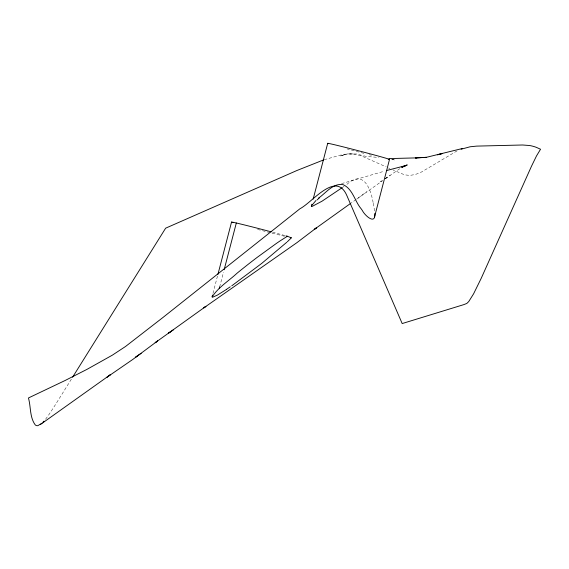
<?xml version="1.0" encoding="UTF-8"?>
<svg xmlns="http://www.w3.org/2000/svg" width="569" height="569" viewBox="0 0 569 569"><rect width="100%" height="100%" fill="white"/><g stroke="black" fill="none" stroke-linecap="round" stroke-linejoin="round"><path stroke-width="0.43" stroke-dasharray="2.85 2.13" d="M212.991 293.334L217.458 276.157M219.655 286.982L223.503 272.217M71.345 379.196L57.889 400.747A471.893 119.732 -75.7 0 1 48.358 415.434L45.051 419.929M356.756 199.065L382.325 180.878M358.143 198.069L366.728 191.71M385.185 178.801L401.956 167.201M356.066 199.563L351.237 202.984M346.934 184.363C363.499 169.135 370.81 188.936 373.186 202.927M342.901 187.165L344.053 186.369M382.51 180.394L380.455 181.71L382.546 180.366M385.249 178.638L386.621 177.756M385.334 178.574L390.213 175.437M457.071 150.877L421.544 171.994L415.455 174.477L409.78 175.423L404.502 174.818L393.079 169.975M324.181 159.718L341.777 154.768L347.431 153.922L352.865 153.929L360.597 155.55L386.18 166.881M341.507 183.638L384.523 171.134M352.865 153.929L348.441 154L356.365 153.964L366.08 156.418L379.004 157.478M391.764 159.391L395.213 160.081L391.899 159.363M388.613 167.976L389.829 168.524M373.257 203.233L374.637 211.184M284.464 236.242A31.942 0.555 14.6 0 1 256.719 229.179M272.551 232.188A31.942 0.555 14.6 0 1 284.984 235.58M371.436 155.237A31.942 0.555 14.6 0 1 369.231 154.683M363.833 153.303A31.942 0.555 14.6 0 1 347.118 148.922M344.273 154.796L339.978 156.105L347.431 153.922L344.273 154.796"/><path stroke-width="0.85" d="M311.826 204.25L311.364 206.156A19.652 2.347 -37.5 0 0 312.075 206.462L321.99 201.213L342.325 187.564M318.427 198.218C325.945 193.012 333.007 182.827 343.214 184.69C352.887 189.136 354.693 201.184 361.159 208.795A36.003 10.441 63.6 0 0 362.332 210.459C364.701 215.459 375.803 225.495 374.786 213.453M226.483 289.422L217.344 295.14L212.685 297.182A19.481 2.326 -37.5 0 1 212.116 296.968C218.19 287.338 228.781 280.908 237.088 273.184A80.129 9.573 -37.5 0 1 241.633 269.5L247.195 265.076A84.66 10.114 -37.5 0 1 257.032 257.487L276.52 243.333A50.847 6.074 -37.5 0 1 280.112 240.893L287.388 236.256L291.321 237.828A37.17 4.438 -37.5 0 1 287.416 241.669L287.395 241.697M374.473 217.173L389.516 159.412M212.095 296.769L212.543 295.048M217.906 274.443L231.547 222.066M219.229 288.618L219.655 286.982M224.143 269.756L236.327 222.991M313.17 199.107L327.701 143.338M311.378 205.971L315.951 200.494M72.569 377.233L165.636 228.183L296.911 170.508L323.434 159.981M43.024 422.226L44.019 421.145M286.833 242.216L261.697 263.433L231.775 285.809M42.063 423.158L37.853 425.662A45.698 11.593 -75.7 0 1 35.207 424.858C29.624 417.226 30.939 406.714 28.45 397.966L64.987 380.561L86.915 369.395L112.37 355.148L125.493 346.514L162.947 317.481L299.991 208.716C312.886 202.045 335.973 170.408 346.884 195.636L402.183 323.555L463.643 304.678L466.808 303.455L468.728 301.577L473.6 293.81L481.189 278.355L531.517 166.176L536.482 155.977L540.55 149.234L536.283 147.328A39.005 37.725 -71.6 0 0 529.611 145.529L522.605 144.995L476.658 146.112L470.101 146.781L461.132 149.22M350.554 203.46L314.23 229.456L316.471 227.806L296.84 242.714L203.738 307.914L205.935 306.321L155.152 342.73L157.67 340.895L132.869 359.38L107.086 377.147L110.258 374.786L40.264 424.609M401.956 167.201L403.336 166.233L401.87 167.215M141.19 353.278L135.721 357.083L138.438 355.212M170.97 331.471L168.381 333.235L173.588 329.714M402.454 167.058L407.226 164.918L402.632 166.888M402.603 166.902L405.541 165.643L386.899 170.444M426.423 157.314L415.498 157.954L426.423 157.314L462.206 148.552M437.469 154.868L442.49 153.474L438.72 154.519M389.239 158.595L416.764 157.876M291.321 237.828A31.942 0.555 14.6 0 1 290.567 237.664M233.162 222.664A31.942 0.555 14.6 0 1 232.301 222.379M231.761 222.18A31.942 0.555 14.6 0 1 271.143 231.818M285.979 235.858A31.942 0.555 14.6 0 1 287.388 236.256M230.26 286.79A50.776 5.797 -37.3 0 1 226.626 289.258M328.448 143.651A31.942 0.555 14.6 0 1 359.587 151.055A31.942 0.555 14.6 0 1 388.271 159.263M317.054 199.961A39.958 6.01 -34.1 0 1 319.536 197.728"/></g></svg>
